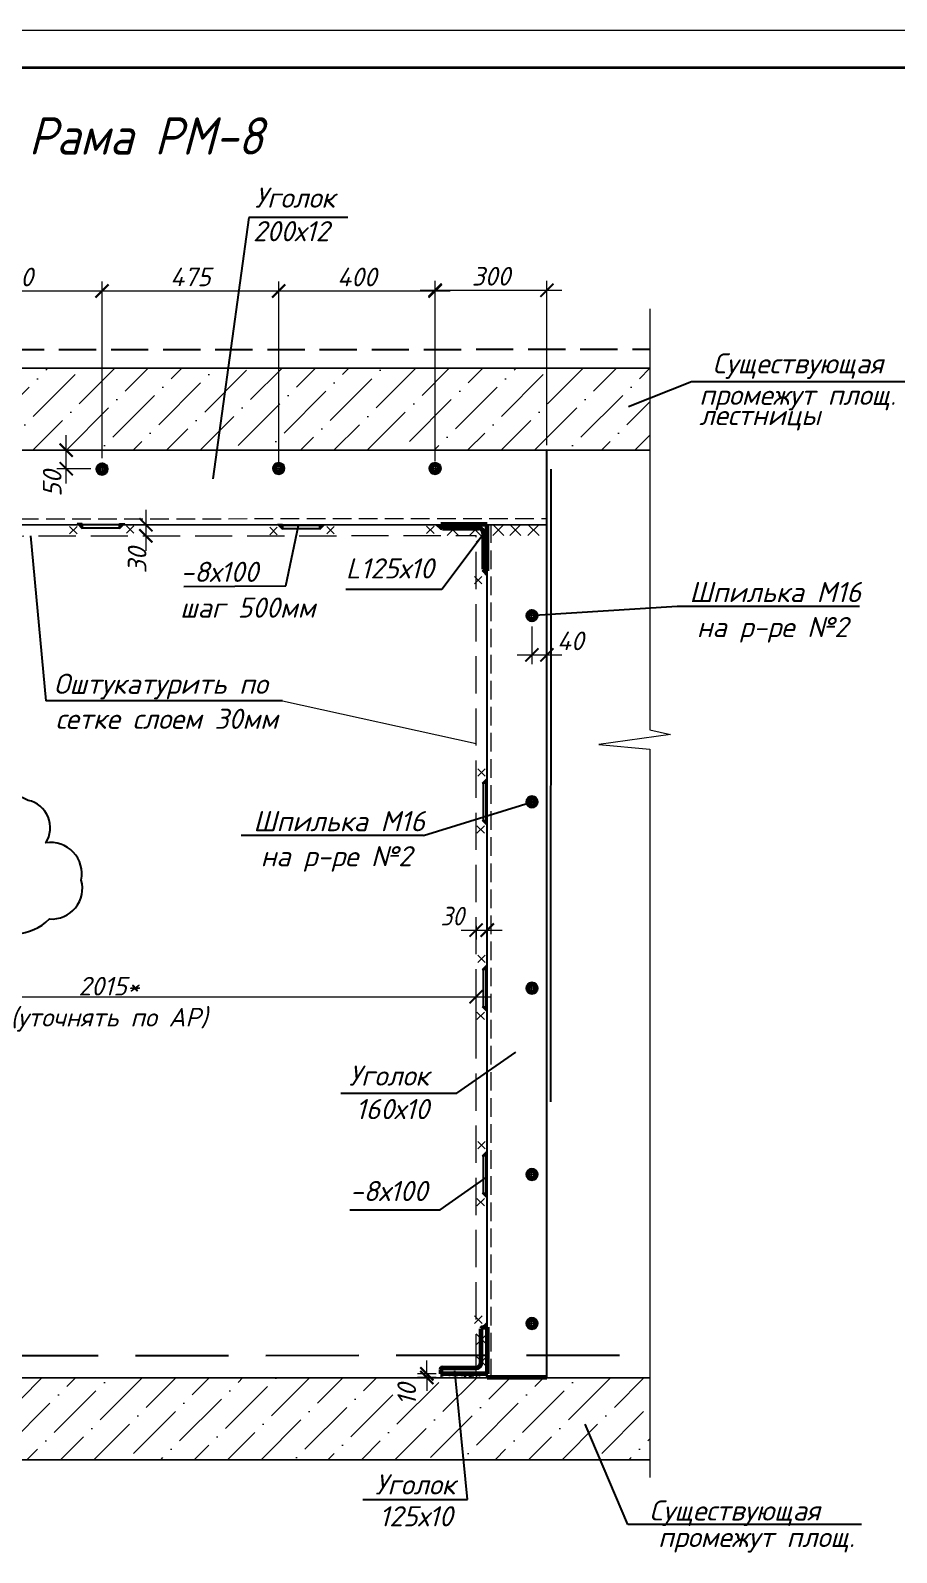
# Model space of a CAD drawing. Header units: millimetres. Extents: x 749182 to 2267578, y 70462 to 311449.
# Drawn here: x 2179025 to 2181351, y 181118 to 185204 of the extents above; entities that cross this region are included whole.
import ezdxf

# ---------------------------------------------------------------- set-up
doc = ezdxf.new("R2010")
doc.units = ezdxf.units.MM
for name, pattern in [('GOST2.303 4', [7, 5, -2, 0]), ('ГОСТ 2.303 4', [7, 5, -2, 0]), ('осеваяX2', [4, 2.5, -0.5, 0.5, -0.5])]:
    doc.linetypes.add(name, pattern=pattern)
doc.layers.get('Defpoints').update_dxf_attribs({"color": 255})
for name, color, linetype, lineweight in [('1Стены', 252, 'Continuous', 25), ('монолит', 176, 'Continuous', 50), ('Оси', 165, 'осеваяX2', 13), ('Размер', 7, 'Continuous', 13), ('сварка', 156, 'Continuous', 9), ('штрих', 8, 'Continuous', 5), ('штриховка кирпич', 42, 'Continuous', 5)]:
    doc.layers.add(name, color=color, linetype=linetype, lineweight=lineweight)
doc.layers.add('CS_UNPLOTTED', color=254, linetype='Continuous', plot=False)
doc.layers.add('металл', color=124, linetype='Continuous')
doc.layers.add('Текст', color=7, linetype='Continuous')
doc.styles.add('GOST', font='', dxfattribs={"width": 0.8, "oblique": 10})
doc.styles.add('GOST 2.304_new', font='isocpeur.ttf', dxfattribs={"width": 0.9, "oblique": 15})
doc.styles.add('М2', font='isocpeui.ttf')
doc.styles.get('GOST').set_extended_font_data('GOST type A')
doc.dimstyles.new('SPDS', dxfattribs={"dimscale": 25, "dimtxt": 2.5, "dimasz": 1.77, "dimexe": 1.25, "dimexo": 0.625, "dimtad": 1, "dimdec": 0, "dimrnd": 0.001, "dimtxsty": 'GOST 2.304_new', "dimblk": 'ARCHTICK', "dimcen": 2.5, "dimdle": 2, "dimclrt": 256, "dimazin": 2, "dimtfac": 0.75, "dimtdec": 0, "dimtmove": 1, "dimatfit": 3, "dimfxl": 0, "dimtolj": 1, "dimlwd": 9, "dimlwe": 9, "dimarcsym": 0})
doc.dimstyles.new('SPDS 1_20', dxfattribs={"dimscale": 20, "dimtxt": 2.5, "dimasz": 1.77, "dimexe": 1.25, "dimexo": 0.625, "dimtad": 1, "dimdec": 0, "dimrnd": 0.001, "dimtxsty": 'М2', "dimblk": 'ARCHTICK', "dimcen": 2.5, "dimdle": 2, "dimclrt": 256, "dimadec": 0, "dimazin": 2, "dimtfac": 0.75, "dimtdec": 0, "dimtmove": 1, "dimatfit": 3, "dimfxl": 0, "dimtolj": 1, "dimlwd": 9, "dimlwe": 9, "dimarcsym": 0})
pattern_1 = [(45, (-39664661.56, -1362333.524), (33.67596045, 123.47852166), [158.75, -31.75, 0, -31.75])]

# ---------------------------------------------------------------- blocks, each defined once
blk = doc.blocks.new('_ArchTick')
at = {"color": 0, "linetype": 'ByBlock', "const_width": 0.15}
blk.add_lwpolyline([(-0.5, -0.5), (0.5, 0.5)], dxfattribs=at)
blk = doc.blocks.new('*D1313')
at = {"color": 0, "lineweight": 9, "ltscale": 20, "transparency": 16777216}
for p, q in [((2180221.9, 182799.7), (2180221.9, 182763.6)), ((2180251.9, 182799.7), (2180251.9, 182763.6)), ((2180181.9, 182788.6), (2180291.9, 182788.6))]:
    blk.add_line(p, q, dxfattribs=at)
at = {"layer": 'Defpoints', "color": 0, "lineweight": 20, "ltscale": 20, "transparency": 16777216}
for p in [(2180221.9, 182812.2), (2180251.9, 182812.2), (2180251.9, 182788.6)]:
    blk.add_point(p, dxfattribs=at)
at = {"color": 0, "lineweight": 9, "ltscale": 20, "transparency": 16777216, "xscale": 35.4, "yscale": 35.4, "zscale": 35.4, "rotation": 180}
blk.add_blockref('_ArchTick', (2180221.9, 182788.6), dxfattribs=at)
at = {"color": 0, "lineweight": 9, "ltscale": 20, "transparency": 16777216, "xscale": 35.4, "yscale": 35.4, "zscale": 35.4}
blk.add_blockref('_ArchTick', (2180251.9, 182788.6), dxfattribs=at)
at = {"ltscale": 20, "transparency": 16777216, "insert": (2180157.6, 182826.1), "char_height": 50, "attachment_point": 5, "style": 'GOST 2.304_new'}
blk.add_mtext('\\A1;30', dxfattribs=at)
blk = doc.blocks.new('свар')
at = {"layer": 'сварка', "color": 0, "linetype": 'Continuous', "ltscale": 10}
for p, q in [((10, 10), (-10, -10)), ((-10, 10), (10, -10))]:
    blk.add_line(p, q, dxfattribs=at)
blk = doc.blocks.new('*D1321')
at = {"color": 0, "lineweight": 9, "ltscale": 20, "transparency": 16777216}
for p, q in [((2180089.5, 181597.7), (2180089.5, 181633.1)), ((2180114.4, 181597.7), (2180064.5, 181597.7)), ((2180114.4, 181587.7), (2180064.5, 181587.7)), ((2180089.5, 181597.7), (2180089.5, 181587.7)), ((2180089.5, 181587.7), (2180089.5, 181552.3))]:
    blk.add_line(p, q, dxfattribs=at)
at = {"layer": 'Defpoints', "color": 0, "lineweight": 20, "ltscale": 20, "transparency": 16777216}
for p in [(2180089.5, 181587.7), (2180126.9, 181597.7), (2180126.9, 181587.7)]:
    blk.add_point(p, dxfattribs=at)
at = {"color": 0, "lineweight": 9, "ltscale": 20, "transparency": 16777216, "xscale": 35.4, "yscale": 35.4, "zscale": 35.4}
for p, rotation in [((2180089.5, 181597.7), 270), ((2180089.5, 181587.7), 90)]:
    blk.add_blockref('_ArchTick', p, dxfattribs=dict(at, rotation=rotation))
at = {"ltscale": 20, "transparency": 16777216, "insert": (2180035.6, 181542), "char_height": 50, "attachment_point": 5, "rotation": 90, "style": 'М2'}
blk.add_mtext('\\A1;10', dxfattribs=at)
blk = doc.blocks.new('м16')
at = {"layer": 'металл', "lineweight": 30, "ltscale": 20}
for p, q in [((-11, 6.4), (0, 12.7)), ((-11, -6.4), (-11, 6.4)), ((0, 12.7), (11, 6.4)), ((11, 6.4), (11, -6.4)), ((0, -12.7), (-11, -6.4)), ((11, -6.4), (0, -12.7))]:
    blk.add_line(p, q, dxfattribs=at)
blk.add_circle((0, 0), 15, dxfattribs=at)
for radius, start, end in [(10.4, 0, 180), (10.4, 180, 0), (6.92, 0, 180), (6.92, 180, 0)]:
    blk.add_arc((0, 0), radius, start, end, dxfattribs=at)
at = {"layer": 'металл', "linetype": 'Continuous', "lineweight": 25, "ltscale": 20}
blk.add_arc((0, 0), 8, 255, 165, dxfattribs=at)
at = {"layer": 'Оси', "ltscale": 20}
for p, q in [((17, 0), (-17.3, 0)), ((0, 17.3), (0, -17.3))]:
    blk.add_line(p, q, dxfattribs=at)
blk = doc.blocks.new('*D1325')
at = {"color": 0, "lineweight": 9, "ltscale": 20, "transparency": 16777216}
for p, q in [((2179691.9, 184040.2), (2179691.9, 184529.2)), ((2180111.8, 184047.1), (2180111.8, 184529.2)), ((2179651.9, 184504.2), (2180151.8, 184504.2))]:
    blk.add_line(p, q, dxfattribs=at)
at = {"layer": 'Defpoints', "color": 0, "lineweight": 20, "ltscale": 20, "transparency": 16777216}
for p in [(2180111.8, 184504.2), (2179691.9, 184027.7), (2180111.8, 184034.6)]:
    blk.add_point(p, dxfattribs=at)
at = {"color": 0, "lineweight": 9, "ltscale": 20, "transparency": 16777216, "xscale": 35.4, "yscale": 35.4, "zscale": 35.4, "rotation": 180}
blk.add_blockref('_ArchTick', (2179691.9, 184504.2), dxfattribs=at)
at = {"color": 0, "lineweight": 9, "ltscale": 20, "transparency": 16777216, "xscale": 35.4, "yscale": 35.4, "zscale": 35.4}
blk.add_blockref('_ArchTick', (2180111.8, 184504.2), dxfattribs=at)
at = {"ltscale": 20, "transparency": 16777216, "insert": (2179901.8, 184541.7), "char_height": 50, "attachment_point": 5, "style": 'М2'}
blk.add_mtext('\\A1;400', dxfattribs=at)
blk = doc.blocks.new('*D1326')
at = {"color": 0, "lineweight": 9, "ltscale": 20, "transparency": 16777216}
for p, q in [((2180111.8, 184047.1), (2180111.8, 184531.2)), ((2180411.9, 184090.2), (2180411.9, 184531.2)), ((2180071.8, 184506.2), (2180451.9, 184506.2))]:
    blk.add_line(p, q, dxfattribs=at)
at = {"layer": 'Defpoints', "color": 0, "lineweight": 20, "ltscale": 20, "transparency": 16777216}
for p in [(2180411.9, 184506.2), (2180411.9, 184077.7), (2180111.8, 184034.6)]:
    blk.add_point(p, dxfattribs=at)
at = {"color": 0, "lineweight": 9, "ltscale": 20, "transparency": 16777216, "xscale": 35.4, "yscale": 35.4, "zscale": 35.4, "rotation": 180}
blk.add_blockref('_ArchTick', (2180111.8, 184506.2), dxfattribs=at)
at = {"color": 0, "lineweight": 9, "ltscale": 20, "transparency": 16777216, "xscale": 35.4, "yscale": 35.4, "zscale": 35.4}
blk.add_blockref('_ArchTick', (2180411.9, 184506.2), dxfattribs=at)
at = {"ltscale": 20, "transparency": 16777216, "insert": (2180261.8, 184543.7), "char_height": 50, "attachment_point": 5, "style": 'М2'}
blk.add_mtext('\\A1;300', dxfattribs=at)
blk = doc.blocks.new('*D1337')
at = {"color": 0, "lineweight": 9, "ltscale": 20, "transparency": 16777216}
for p, q in [((2178207, 182574.4), (2178207, 182634.7)), ((2180221.9, 182458.6), (2180221.9, 182634.7)), ((2178167, 182609.7), (2180261.9, 182609.7))]:
    blk.add_line(p, q, dxfattribs=at)
at = {"layer": 'Defpoints', "color": 0, "lineweight": 20, "ltscale": 20, "transparency": 16777216}
for p in [(2180221.9, 182609.7), (2178207, 182561.9), (2180221.9, 182446.1)]:
    blk.add_point(p, dxfattribs=at)
at = {"color": 0, "lineweight": 9, "ltscale": 20, "transparency": 16777216, "xscale": 35.4, "yscale": 35.4, "zscale": 35.4, "rotation": 180}
blk.add_blockref('_ArchTick', (2178207, 182609.7), dxfattribs=at)
at = {"color": 0, "lineweight": 9, "ltscale": 20, "transparency": 16777216, "xscale": 35.4, "yscale": 35.4, "zscale": 35.4}
blk.add_blockref('_ArchTick', (2180221.9, 182609.7), dxfattribs=at)
at = {"ltscale": 20, "transparency": 16777216, "insert": (2179236, 182589.6), "char_height": 50, "width": 743.323, "attachment_point": 5, "style": 'М2'}
blk.add_mtext('\\A1;2015*\\P(уточнять по АР)', dxfattribs=at)
blk = doc.blocks.new('*D1339')
at = {"layer": 'Defpoints', "color": 0, "lineweight": 20, "ltscale": 20, "transparency": 16777216}
for p in [(2180371.9, 183615.7), (2180411.9, 183617.9), (2180411.9, 183527.4)]:
    blk.add_point(p, dxfattribs=at)
at = {"layer": 'Размер', "color": 0, "lineweight": 9, "ltscale": 20, "transparency": 16777216}
for p, q in [((2180371.9, 183603.2), (2180371.9, 183502.4)), ((2180411.9, 183605.4), (2180411.9, 183502.4)), ((2180331.9, 183527.4), (2180451.9, 183527.4))]:
    blk.add_line(p, q, dxfattribs=at)
at = {"layer": 'Размер', "color": 0, "lineweight": 9, "ltscale": 20, "transparency": 16777216, "xscale": 35.4, "yscale": 35.4, "zscale": 35.4, "rotation": 180}
blk.add_blockref('_ArchTick', (2180371.9, 183527.4), dxfattribs=at)
at = {"layer": 'Размер', "color": 0, "lineweight": 9, "ltscale": 20, "transparency": 16777216, "xscale": 35.4, "yscale": 35.4, "zscale": 35.4}
blk.add_blockref('_ArchTick', (2180411.9, 183527.4), dxfattribs=at)
at = {"layer": 'Размер', "ltscale": 20, "transparency": 16777216, "insert": (2180474.8, 183564.9), "char_height": 50, "attachment_point": 5, "style": 'М2'}
blk.add_mtext('\\A1;40', dxfattribs=at)
blk = doc.blocks.new('*D1340')
at = {"layer": 'Defpoints', "color": 0, "lineweight": 20, "ltscale": 100, "transparency": 16777216}
for p in [(2179217.5, 184504.2), (2178737, 184126.2), (2179217.5, 184043.3)]:
    blk.add_point(p, dxfattribs=at)
at = {"layer": 'Размер', "color": 0, "lineweight": 9, "ltscale": 100, "transparency": 16777216}
for p, q in [((2178737, 184138.7), (2178737, 184529.2)), ((2179217.5, 184055.8), (2179217.5, 184529.2)), ((2178697, 184504.2), (2179257.5, 184504.2))]:
    blk.add_line(p, q, dxfattribs=at)
at = {"layer": 'Размер', "color": 0, "lineweight": 9, "ltscale": 100, "transparency": 16777216, "xscale": 35.4, "yscale": 35.4, "zscale": 35.4, "rotation": 180}
blk.add_blockref('_ArchTick', (2178737, 184504.2), dxfattribs=at)
at = {"layer": 'Размер', "color": 0, "lineweight": 9, "ltscale": 100, "transparency": 16777216, "xscale": 35.4, "yscale": 35.4, "zscale": 35.4}
blk.add_blockref('_ArchTick', (2179217.5, 184504.2), dxfattribs=at)
at = {"layer": 'Размер', "ltscale": 100, "transparency": 16777216, "insert": (2178977.3, 184541.7), "char_height": 50, "attachment_point": 5, "style": 'М2'}
blk.add_mtext('\\A1;480', dxfattribs=at)
blk = doc.blocks.new('*D1341')
at = {"layer": 'Defpoints', "color": 0, "lineweight": 20, "ltscale": 100, "transparency": 16777216}
for p in [(2179691.9, 184504.2), (2179217.5, 184126.3), (2179691.9, 184118.5)]:
    blk.add_point(p, dxfattribs=at)
at = {"layer": 'Размер', "color": 0, "lineweight": 9, "ltscale": 100, "transparency": 16777216}
for p, q in [((2179217.5, 184138.8), (2179217.5, 184529.2)), ((2179691.9, 184131), (2179691.9, 184529.2)), ((2179177.5, 184504.2), (2179731.9, 184504.2))]:
    blk.add_line(p, q, dxfattribs=at)
at = {"layer": 'Размер', "color": 0, "lineweight": 9, "ltscale": 100, "transparency": 16777216, "xscale": 35.4, "yscale": 35.4, "zscale": 35.4, "rotation": 180}
blk.add_blockref('_ArchTick', (2179217.5, 184504.2), dxfattribs=at)
at = {"layer": 'Размер', "color": 0, "lineweight": 9, "ltscale": 100, "transparency": 16777216, "xscale": 35.4, "yscale": 35.4, "zscale": 35.4}
blk.add_blockref('_ArchTick', (2179691.9, 184504.2), dxfattribs=at)
at = {"layer": 'Размер', "ltscale": 100, "transparency": 16777216, "insert": (2179454.7, 184542), "char_height": 50, "attachment_point": 5, "style": 'М2'}
blk.add_mtext('\\A1;475', dxfattribs=at)
blk = doc.blocks.new('*D1342')
at = {"layer": 'Defpoints', "color": 0, "lineweight": 20, "ltscale": 100, "transparency": 16777216}
for p in [(2179335.2, 183876.8), (2179335.2, 183846.8), (2179335.2, 183846.8)]:
    blk.add_point(p, dxfattribs=at)
at = {"layer": 'Размер', "color": 0, "lineweight": 9, "ltscale": 100, "transparency": 16777216}
for p, q in [((2179335.2, 183916.8), (2179335.2, 183806.8)), ((2179347.7, 183876.8), (2179360.2, 183876.8)), ((2179347.7, 183846.8), (2179360.2, 183846.8))]:
    blk.add_line(p, q, dxfattribs=at)
at = {"layer": 'Размер', "color": 0, "lineweight": 9, "ltscale": 100, "transparency": 16777216, "xscale": 35.4, "yscale": 35.4, "zscale": 35.4}
for p, rotation in [((2179335.2, 183876.8), 90), ((2179335.2, 183846.8), 270)]:
    blk.add_blockref('_ArchTick', p, dxfattribs=dict(at, rotation=rotation))
at = {"layer": 'Размер', "ltscale": 100, "transparency": 16777216, "insert": (2179311.6, 183781), "char_height": 50, "attachment_point": 5, "rotation": 90, "style": 'М2'}
blk.add_mtext('\\A1;30', dxfattribs=at)
blk = doc.blocks.new('*U713')
at = {"color": 44, "lineweight": 20, "ltscale": 10}
blk.add_line((594, 420), (0, 420), dxfattribs=at)
at = {"color": 137, "lineweight": 35, "ltscale": 10}
blk.add_line((589, 415), (20, 415), dxfattribs=at)
at = {"color": 44, "lineweight": 13, "style": 'GOST', "oblique": 10, "width": 0.8}
for tag in ['ФОРМАТВЕРТ', 'ФОРМАТГОРИЗ']:
    blk.add_attdef(tag, (542.98, 1.6), '', height=2, dxfattribs=at)
blk = doc.blocks.new('*D1148')
at = {"layer": 'Defpoints', "color": 0, "lineweight": 20, "ltscale": 100, "transparency": 16777216}
for p in [(2179121.1, 184076.7), (2179200.1, 184076.7), (2179200.1, 184027)]:
    blk.add_point(p, dxfattribs=at)
at = {"layer": 'Размер', "color": 0, "lineweight": 9, "ltscale": 100, "transparency": 16777216}
for p, q in [((2179121.1, 183987), (2179121.1, 184116.7)), ((2179187.6, 184076.7), (2179096.1, 184076.7)), ((2179187.6, 184027), (2179096.1, 184027))]:
    blk.add_line(p, q, dxfattribs=at)
at = {"layer": 'Размер', "color": 0, "lineweight": 9, "ltscale": 100, "transparency": 16777216, "xscale": 35.4, "yscale": 35.4, "zscale": 35.4}
for p, rotation in [((2179121.1, 184076.7), 90), ((2179121.1, 184027), 270)]:
    blk.add_blockref('_ArchTick', p, dxfattribs=dict(at, rotation=rotation))
at = {"layer": 'Размер', "ltscale": 100, "transparency": 16777216, "insert": (2179083.6, 183987), "char_height": 50, "attachment_point": 5, "rotation": 90, "style": 'М2'}
blk.add_mtext('\\A1;50', dxfattribs=at)

msp = doc.modelspace()

# ---------------------------------------------------------------- hatches: boundary and pattern name
at = {"layer": 'Размер', "ltscale": 20}
h = msp.add_hatch(dxfattribs=at)
h.set_pattern_fill('AR-SAND', color=256, scale=0.3)
h.set_pattern_definition([(37.5, (1403773.859, 534349.963), (-0.48000939, 14.68239712), [0, -11.5824, 0, -12.954, 0, -12.3825]), (7.5, (1403773.86, 534349.963), (13.4856985, 21.504753), [0, -6.2484, 0, -10.4394, 0, -4.0005]), (327.5, (1403764.487, 534349.963), (23.7297711, 0.04311554), [0, -3.81, 0, -13.716, 0, -17.907]), (317.5, (1403764.487, 534349.963), (22.90669357, 6.6878797), [0, -1.905, 0, -8.9916, 0, -10.287])])
h.paths.add_polyline_path([(2180126.8898, 181597.7097), (2180221.8898, 181597.7097), (2180221.8898, 181587.7097), (2180126.8898, 181587.7097)])
h.paths.add_polyline_path([(2180221.8898, 181597.7097), (2180251.8898, 181597.7097), (2180251.8898, 181587.7097), (2180221.8898, 181587.7097)])
at = {"layer": 'сварка', "linetype": 'Continuous', "ltscale": 5}
for points in [[(2179164.3638, 183879.7163), (2179150.7204, 183879.7163), (2179164.3638, 183866.0728)], [(2179264.5594, 183879.7163), (2179278.2029, 183879.7163), (2179264.5594, 183866.0728)], [(2179701.7821, 183877.7097), (2179688.1387, 183877.7097), (2179701.7821, 183864.0663)], [(2179801.9777, 183877.7097), (2179815.6212, 183877.7097), (2179801.9777, 183864.0663)], [(2180126.8799, 183877.7097), (2180126.8799, 183864.0663), (2180113.2365, 183877.7097)], [(2180251.8799, 183752.7097), (2180238.2365, 183752.7097), (2180251.8799, 183739.0663)], [(2180251.8799, 183182.8075), (2180251.8799, 183196.451), (2180238.2365, 183182.8075)], [(2180251.8799, 183082.6119), (2180251.8799, 183068.9685), (2180238.2365, 183082.6119)], [(2180251.8799, 182682.8075), (2180251.8799, 182696.451), (2180238.2365, 182682.8075)], [(2180251.8799, 182682.8075), (2180251.8799, 182696.451), (2180238.2365, 182682.8075)], [(2180251.8799, 182582.6119), (2180251.8799, 182568.9685), (2180238.2365, 182582.6119)], [(2180251.8799, 182182.8075), (2180251.8799, 182196.451), (2180238.2365, 182182.8075)], [(2180251.8799, 182082.6119), (2180251.8799, 182068.9685), (2180238.2365, 182082.6119)], [(2180251.8799, 181722.7097), (2180251.8799, 181736.3532), (2180238.2365, 181722.7097)]]:
    msp.add_hatch(color=0, dxfattribs=at).paths.add_polyline_path(points, flags=0)
at = {"layer": 'штрих', "ltscale": 15}
h = msp.add_hatch(dxfattribs=at)
h.set_pattern_fill('ANSI36', color=256, scale=20)
h.set_pattern_definition(pattern_1)
h.paths.add_polyline_path([(2177557.2995, 184296.8524), (2177557.513, 184076.8526), (2180688.5796, 184076.8526), (2180688.3662, 184296.8524)])
h = msp.add_hatch(dxfattribs=at)
h.set_pattern_fill('ANSI36', color=256, scale=20)
h.set_pattern_definition(pattern_1)
h.paths.add_polyline_path([(2177556.9899, 181587.7097), (2177556.9899, 181367.7097), (2180688.0565, 181367.7097), (2180688.0565, 181587.7097)])

# ---------------------------------------------------------------- linework, layer by layer
at = {"ltscale": 100}
for p, q in [((2179611.1484, 184701.5138), (2179515.2551, 183999.8753)), ((2180631.1685, 184194.0575), (2180800.2688, 184261.2855)), ((2180800.2688, 184261.2855), (2181387.1679, 184261.2855)), ((2179710.92, 183712.8583), (2179745.0923, 183874.7007)), ((2180129.9671, 183703.7826), (2180251.8799, 183865.818)), ((2179025.539, 183846.5192), (2179066.5466, 183404.0803)), ((2179436.9551, 183710.8532), (2179710.92, 183712.8583)), ((2179871.8367, 183703.7826), (2180129.9671, 183703.7826)), ((2180761.7054, 183657.6798), (2180378.2861, 183633.3161)), ((2181251.3676, 183657.6798), (2180761.7054, 183657.6798)), ((2179701.8885, 183404.0803), (2179066.5466, 183404.0803)), ((2180080.3034, 183042.6678), (2180378.2861, 183134.688)), ((2180080.3034, 183042.6678), (2179590.6411, 183042.6678)), ((2180125.2385, 182037.7513), (2180248.8709, 182124.3076)), ((2179882.6349, 182037.7513), (2180125.2385, 182037.7513)), ((2180198.3356, 181260.0482), (2180165.1745, 181605.1704)), ((2180629.4858, 181192.753), (2180514.4333, 181462.1658)), ((2179917.4549, 181260.0482), (2180198.3356, 181260.0482)), ((2181256.9899, 181192.753), (2180629.4858, 181192.753))]:
    msp.add_line(p, q, dxfattribs=at)
at = {"ltscale": 20}
msp.add_line((2180169.9142, 182351.1526), (2180328.2535, 182461.1227), dxfattribs=at)
at = {"color": 0, "ltscale": 20}
for points in [[(2179877.3668, 184701.5138), (2179611.1484, 184701.5138)], [(2179858.6307, 182351.1526), (2180169.9142, 182351.1526)]]:
    msp.add_lwpolyline(points, dxfattribs=at)
at = {"layer": '1Стены', "color": 0, "linetype": 'GOST2.303 4', "ltscale": 20}
msp.add_line((2177561.5976, 184345.8499), (2180688.3662, 184347.855), dxfattribs=at)
at = {"layer": '1Стены', "color": 0, "linetype": 'ГОСТ 2.303 4', "lineweight": 13, "ltscale": 10}
for p, q in [((2178017.0433, 183891.7046), (2180411.8799, 183893.7097)), ((2180261.8799, 181587.7097), (2180261.8799, 183877.7097))]:
    msp.add_line(p, q, dxfattribs=at)
at = {"layer": '1Стены', "color": 0, "linetype": 'ГОСТ 2.303 4', "lineweight": 13, "ltscale": 20}
for p in [(2178207.0433, 183845.7046), (2180221.8799, 181603.7097)]:
    msp.add_line(p, (2180221.8799, 183847.7097), dxfattribs=at)
at = {"layer": '1Стены', "color": 0, "linetype": 'GOST2.303 4', "ltscale": 50}
msp.add_line((2177556.9899, 181645.7046), (2180688.0565, 181647.7097), dxfattribs=at)
at = {"layer": '1Стены', "color": 0, "linetype": 'ГОСТ 2.303 4', "lineweight": 13, "ltscale": 50}
msp.add_line((2178177.0433, 181585.7046), (2180251.8701, 181587.7097), dxfattribs=at)
at = {"layer": 'CS_UNPLOTTED', "ltscale": 20}
msp.add_line((2180422.1896, 184025.994), (2180421.8799, 182327.7097), dxfattribs=at)
at = {"layer": 'CS_UNPLOTTED', "color": 5, "ltscale": 100}
msp.add_lwpolyline([(2178802.1541, 183075.1238, 0.52056705), (2178892.514, 182804.2044, 0.365414593), (2179076.0048, 182818.4591, 0.52056705), (2179161.6016, 182923.0244, 0.52056705), (2179066.4912, 183022.8381, 0.52056705), (2179018.936, 183136.9126, 0.399742671), (2178802.1541, 183075.1238)], format="xyb", dxfattribs=at)
at = {"layer": 'металл', "color": 0, "ltscale": 20}
for p, q in [((2178017.0433, 184075.7046), (2180411.8799, 184077.7097)), ((2180411.8799, 181587.7097), (2180411.8799, 184077.7097)), ((2178017.0433, 183875.7046), (2180411.8799, 183877.7097)), ((2180251.8799, 181587.7097), (2180251.8799, 183877.7097))]:
    msp.add_line(p, q, dxfattribs=at)
at = {"layer": 'металл', "color": 0, "linetype": 'Continuous', "lineweight": 60, "ltscale": 20}
for p, q in [((2180126.8799, 183877.7097), (2180126.8799, 183872.3097)), ((2180251.8799, 183877.7097), (2180126.8799, 183877.7097)), ((2180131.4799, 183867.7097), (2180227.8799, 183867.7097)), ((2180251.8799, 183752.7097), (2180251.8799, 183877.7097)), ((2180241.8799, 183853.7097), (2180241.8799, 183757.3097)), ((2180246.4799, 183752.7097), (2180251.8799, 183752.7097)), ((2180235.8799, 181627.7097), (2180235.8799, 181718.1097)), ((2180240.4799, 181722.7097), (2180251.8799, 181722.7097)), ((2180251.8799, 181722.7097), (2180251.8799, 181597.7097)), ((2180131.4799, 181613.7097), (2180221.8799, 181613.7097)), ((2180126.8799, 181609.1097), (2180126.8799, 181597.7097)), ((2180411.8799, 181587.7097), (2180251.8898, 181587.7097))]:
    msp.add_line(p, q, dxfattribs=at)
at = {"layer": 'металл', "color": 0, "linetype": 'Continuous', "lineweight": 60, "ltscale": 20, "extrusion": (0, 0, -1)}
msp.add_line((2180251.8799, 181597.7097), (2180126.8799, 181597.7097), dxfattribs=at)
at = {"layer": 'металл', "color": 0, "ltscale": 20}
for points in [[(2179164.4616, 183876.7072), (2179164.4616, 183868.7072), (2179264.4616, 183868.7072), (2179264.4616, 183876.7072)], [(2179701.8799, 183874.7007), (2179701.8799, 183866.7007), (2179801.8799, 183866.7007), (2179801.8799, 183874.7007)], [(2180248.8709, 183182.7097), (2180240.8709, 183182.7097), (2180240.8709, 183082.7097), (2180248.8709, 183082.7097)], [(2180248.8709, 182682.7097), (2180240.8709, 182682.7097), (2180240.8709, 182582.7097), (2180248.8709, 182582.7097)], [(2180248.8709, 182182.7097), (2180240.8709, 182182.7097), (2180240.8709, 182082.7097), (2180248.8709, 182082.7097)]]:
    msp.add_lwpolyline(points, close=True, dxfattribs=at)
at = {"layer": 'металл', "color": 0, "linetype": 'Continuous', "lineweight": 60, "ltscale": 20}
for centre, radius, start, end in [((2180131.4799, 183872.3097), 4.6, 180, 270), ((2180227.8799, 183853.7097), 14, 0, 90), ((2180246.4799, 183757.3097), 4.6, 180, 270), ((2180240.4799, 181718.1097), 4.6, 90, 180), ((2180131.4799, 181609.1097), 4.6, 90, 180), ((2180221.8799, 181627.7097), 14, 270, 0)]:
    msp.add_arc(centre, radius, start, end, dxfattribs=at)
at = {"layer": 'монолит', "color": 0, "lineweight": 25, "ltscale": 100}
for p, q in [((2177557.2995, 184295.8499), (2180688.3662, 184297.855)), ((2177557.2995, 184075.8499), (2180688.3662, 184077.855)), ((2177556.9899, 181585.7046), (2180688.0565, 181587.7097)), ((2177556.9899, 181365.7046), (2180688.0565, 181367.7097))]:
    msp.add_line(p, q, dxfattribs=at)
at = {"layer": 'Размер', "ltscale": 100}
msp.add_line((2179701.8885, 183404.0803), (2180221.8799, 183289.0692), dxfattribs=at)
at = {"layer": 'Размер', "color": 0, "ltscale": 20}
msp.add_lwpolyline([(2180251.8898, 181597.7097), (2180126.8898, 181597.7097), (2180126.8898, 181587.7097), (2180251.8898, 181587.7097)], close=True, dxfattribs=at)
at = {"layer": 'сварка', "color": 0, "linetype": 'Continuous', "ltscale": 5}
for p, q in [((2179164.3638, 183879.7163), (2179150.7204, 183879.7163)), ((2179150.7204, 183879.7163), (2179164.3638, 183866.0728)), ((2179164.3638, 183866.0728), (2179164.3638, 183879.7163)), ((2179264.5594, 183879.7163), (2179278.2029, 183879.7163)), ((2179278.2029, 183879.7163), (2179264.5594, 183866.0728)), ((2179264.5594, 183866.0728), (2179264.5594, 183879.7163)), ((2179701.7821, 183877.7097), (2179688.1387, 183877.7097)), ((2179688.1387, 183877.7097), (2179701.7821, 183864.0663)), ((2179701.7821, 183864.0663), (2179701.7821, 183877.7097)), ((2179801.9777, 183877.7097), (2179815.6212, 183877.7097)), ((2179815.6212, 183877.7097), (2179801.9777, 183864.0663)), ((2179801.9777, 183864.0663), (2179801.9777, 183877.7097)), ((2180126.8799, 183864.0663), (2180113.2365, 183877.7097)), ((2180113.2365, 183877.7097), (2180126.8799, 183877.7097)), ((2180126.8799, 183877.7097), (2180126.8799, 183864.0663)), ((2180251.8799, 183752.7097), (2180238.2365, 183752.7097)), ((2180238.2365, 183752.7097), (2180251.8799, 183739.0663)), ((2180251.8799, 183739.0663), (2180251.8799, 183752.7097)), ((2180251.8799, 183196.451), (2180238.2365, 183182.8075)), ((2180238.2365, 183182.8075), (2180251.8799, 183182.8075)), ((2180251.8799, 183182.8075), (2180251.8799, 183196.451)), ((2180251.8799, 183068.9685), (2180238.2365, 183082.6119)), ((2180238.2365, 183082.6119), (2180251.8799, 183082.6119)), ((2180251.8799, 183082.6119), (2180251.8799, 183068.9685)), ((2180251.8799, 182696.451), (2180238.2365, 182682.8075)), ((2180251.8799, 182696.451), (2180238.2365, 182682.8075)), ((2180238.2365, 182682.8075), (2180251.8799, 182682.8075)), ((2180238.2365, 182682.8075), (2180251.8799, 182682.8075)), ((2180251.8799, 182682.8075), (2180251.8799, 182696.451)), ((2180251.8799, 182682.8075), (2180251.8799, 182696.451)), ((2180251.8799, 182568.9685), (2180238.2365, 182582.6119)), ((2180238.2365, 182582.6119), (2180251.8799, 182582.6119)), ((2180251.8799, 182582.6119), (2180251.8799, 182568.9685)), ((2180251.8799, 182196.451), (2180238.2365, 182182.8075)), ((2180238.2365, 182182.8075), (2180251.8799, 182182.8075)), ((2180251.8799, 182182.8075), (2180251.8799, 182196.451)), ((2180251.8799, 182068.9685), (2180238.2365, 182082.6119)), ((2180238.2365, 182082.6119), (2180251.8799, 182082.6119)), ((2180251.8799, 182082.6119), (2180251.8799, 182068.9685)), ((2180251.8799, 181736.3532), (2180238.2365, 181722.7097)), ((2180251.8799, 181722.7097), (2180251.8799, 181736.3532)), ((2180238.2365, 181722.7097), (2180251.8799, 181722.7097))]:
    msp.add_line(p, q, dxfattribs=at)
at = {"layer": 'сварка', "color": 0, "linetype": 'Continuous', "ltscale": 15}
for p, q in [((2180126.8799, 183877.7097), (2180251.8799, 183877.7097)), ((2180144.3799, 183877.7097), (2180174.3799, 183847.7097)), ((2180174.3799, 183877.7097), (2180144.3799, 183847.7097)), ((2180204.3799, 183877.7097), (2180234.3799, 183847.7097)), ((2180234.3799, 183877.7097), (2180204.3799, 183847.7097)), ((2180251.8799, 183830.2097), (2180221.8799, 183860.2097)), ((2180251.8799, 183860.2097), (2180221.8799, 183830.2097)), ((2180251.8799, 183752.7097), (2180251.8799, 183877.7097)), ((2180296.6448, 183877.7097), (2180266.6448, 183847.7097)), ((2180266.6448, 183877.7097), (2180296.6448, 183847.7097)), ((2180342.1377, 183877.7097), (2180312.1377, 183847.7097)), ((2180312.1377, 183877.7097), (2180342.1377, 183847.7097)), ((2180390.9138, 183877.7097), (2180360.9138, 183847.7097)), ((2180360.9138, 183877.7097), (2180390.9138, 183847.7097)), ((2180251.8898, 181705.2097), (2180221.8898, 181675.2097)), ((2180251.8898, 181675.2097), (2180221.8898, 181705.2097)), ((2180251.8898, 181722.7097), (2180251.8898, 181597.7097)), ((2180251.8898, 181645.2097), (2180221.8898, 181615.2097)), ((2180251.8898, 181615.2097), (2180221.8898, 181645.2097))]:
    msp.add_line(p, q, dxfattribs=at)
at = {"layer": 'штриховка кирпич', "color": 0, "linetype": 'Continuous', "ltscale": 15}
msp.add_lwpolyline([(2180688.3662, 184456.3759), (2180688.0565, 183326.4848), (2180744.3065, 183313.3598), (2180551.8065, 183287.1098), (2180688.0565, 183273.9848), (2180688.0565, 181319.6457)], dxfattribs=at)

# ---------------------------------------------------------------- block references
at = {"xscale": 20, "yscale": 20, "zscale": 20}
msp.add_blockref('*U713', (2176351.8026, 176803.52), dxfattribs=at)
at = {"layer": 'Размер'}
msp.add_blockref('м16', (2179217.4616, 184026.0494), dxfattribs=at)
at = {"layer": 'Размер', "xscale": -1}
for p in [(2179691.8799, 184027.7097), (2180111.8799, 184027.7097)]:
    msp.add_blockref('м16', p, dxfattribs=at)
at = {"layer": 'Размер', "color": 0, "xscale": -1}
for p in [(2179140.3179, 183861.9573), (2179293.192, 183863.9609), (2179677.7363, 183859.9507), (2179830.6103, 183861.9544), (2180098.8336, 183862.9806), (2180227.5802, 183727.76)]:
    msp.add_blockref('свар', p, dxfattribs=at)
at = {"layer": 'Размер', "rotation": 270.0000000001111}
for p in [(2180371.8799, 183632.7097), (2180371.8799, 183632.7097), (2180371.8799, 183132.7097), (2180371.8799, 182632.7097), (2180371.8799, 182132.7097), (2180371.8799, 181732.7097)]:
    msp.add_blockref('м16', p, dxfattribs=at)
at = {"layer": 'Размер', "color": 0, "rotation": 270.0000000023722}
for p in [(2180236.1246, 183211.4401), (2180234.1209, 183058.5661), (2180236.1246, 182711.4401), (2180236.1246, 182711.4401), (2180234.1209, 182558.5661), (2180236.1246, 182211.4401), (2180234.1209, 182058.5661), (2180227.7056, 181742.9234)]:
    msp.add_blockref('свар', p, dxfattribs=at)

# ---------------------------------------------------------------- texts
at = {"color": 0, "ltscale": 20, "char_height": 54, "width": 274.710988, "style": 'М2'}
for s, insert, attachment_point in [('\\pi30.49087;Уголок \\P\\pi25.482;{\\C1;200х12}', (2179597.302, 184781.7047), 1), ('Уголок 160х10', (2180095.5378, 182425.1526), 3)]:
    msp.add_mtext(s, dxfattribs=dict(at, insert=insert, attachment_point=attachment_point))
at = {"layer": 'Текст', "ltscale": 20, "style": 'М2'}
for s, p in [('Существующая', (2180856.7663, 184282.8864)), ('промежут площ.', (2180820.9901, 184198.3635)), ('лестницы', (2180820.9901, 184144.1082)), ('-8х100', (2179427.9724, 183723.2969)), ('L125х10', (2179872.1042, 183732.5196)), ('Шпилька М16', (2180794.6802, 183669.0208)), ('шаг 500мм', (2179426.9584, 183627.2918)), ('на р-ре №2', (2180814.5141, 183575.0208)), ('Оштукатурить по', (2179087.7998, 183422.7615)), ('сетке слоем 30мм', (2179092.6598, 183328.7615)), ('Шпилька М16', (2179623.6159, 183054.0087)), ('на р-ре №2', (2179643.4498, 182960.0087)), ('-8х100', (2179882.6349, 182061.2801)), ('Уголок', (2179950.9303, 181273.6569)), ('Существующая', (2180686.9575, 181203.7762)), ('125х10', (2179961.6394, 181188.1645)), ('промежут площ.', (2180710.5012, 181132.4899))]:
    msp.add_text(s, height=54, dxfattribs=at).set_placement(p)
at = {"layer": 'Текст', "lineweight": 30, "ltscale": 20, "insert": (2178205.2388, 184970.2643), "char_height": 100, "attachment_point": 1, "style": 'GOST 2.304_new'}
msp.add_mtext_dynamic_manual_height_columns('\\pi815.04473;Рама РМ-8', width=2286.67929, gutter_width=125, heights=[0], dxfattribs=at)

# ---------------------------------------------------------------- dimensions: what is measured, and where the dimension line sits
at = {"ltscale": 20}
dim = msp.add_linear_dim(base=(2180111.766, 184504.1918), p1=(2179691.8799, 184027.7097), p2=(2180111.766, 184034.6268), text='400', dimstyle='SPDS', override={"dimscale": 20, "dimtxsty": 'М2', "dimfxl": 1.25, "dimtfill": 0, "dimarcsym": 1}, dxfattribs=at)
dim.commit()
dim.dimension.update_dxf_attribs({"geometry": '*D1325', "text_midpoint": (2179901.823, 184541.6918)})
dim = msp.add_linear_dim(base=(2180411.8799, 184506.1969), p1=(2180111.766, 184034.6268), p2=(2180411.8799, 184077.7097), dimstyle='SPDS', override={"dimscale": 20, "dimtxsty": 'М2', "dimfxl": 1.25, "dimtfill": 0, "dimarcsym": 1}, dxfattribs=at)
dim.commit()
dim.dimension.update_dxf_attribs({"geometry": '*D1326', "text_midpoint": (2180261.823, 184543.6969)})
for base, p1, p2, angle, override, picture, middle, dimtype in [((2180251.8799, 182788.6222), (2180221.8799, 182812.205), (2180251.8799, 182812.205), 0, {"dimscale": 20, "dimfxl": 1.25, "dimtfill": 0, "dimarcsym": 1}, '*D1313', (2180157.586, 182788.6222), 161), ((2180089.4751, 181587.7097), (2180126.8799, 181597.7097), (2180126.8799, 181587.7097), 90, {"dimscale": 20, "dimtxsty": 'М2', "dimfxl": 1.25, "dimtfill": 0, "dimarcsym": 1}, '*D1321', (2180073.076, 181542.0473), 160)]:
    dim = msp.add_linear_dim(base=base, p1=p1, p2=p2, angle=angle, dimstyle='SPDS', override=override, dxfattribs=at)
    dim.commit()
    dim.dimension.update_dxf_attribs({"geometry": picture, "text_midpoint": middle, "dimtype": dimtype})
dim = msp.add_linear_dim(base=(2180221.8799, 182609.6859), p1=(2178207.0433, 182561.901), p2=(2180221.8799, 182446.0808), text='2015*\\P(уточнять по АР)', dimstyle='SPDS', override={"dimscale": 20, "dimtxsty": 'М2', "dimfxl": 1.25, "dimtfill": 0, "dimarcsym": 1}, dxfattribs=at)
dim.commit()
dim.dimension.update_dxf_attribs({"geometry": '*D1337', "text_midpoint": (2179235.9797, 182500.4541), "dimtype": 160})
at = {"layer": 'Размер', "ltscale": 100}
dim = msp.add_linear_dim(base=(2179217.4616, 184504.1918), p1=(2178737.0433, 184126.1561), p2=(2179217.4616, 184043.3351), dimstyle='SPDS 1_20', override={"dimtxsty": 'М2'}, dxfattribs=at)
dim.commit()
dim.dimension.update_dxf_attribs({"geometry": '*D1340', "text_midpoint": (2178977.2525, 184541.6918)})
dim = msp.add_linear_dim(base=(2179691.8799, 184504.1918), p1=(2179217.4616, 184126.3285), p2=(2179691.8799, 184118.5158), text='475', dimstyle='SPDS 1_20', override={"dimtxsty": 'М2'}, dxfattribs=at)
dim.commit()
dim.dimension.update_dxf_attribs({"geometry": '*D1341', "text_midpoint": (2179454.6708, 184542.0138)})
for base, p1, p2, picture, middle in [((2179121.0557, 184076.6952), (2179200.1165, 184027.0494), (2179200.1225, 184076.6952), '*D1148', (2179121.0557, 183987.0494)), ((2179335.2288, 183846.8062), (2179335.1989, 183876.7904), (2179335.2288, 183846.8062), '*D1342', (2179349.1081, 183780.9648))]:
    dim = msp.add_linear_dim(base=base, p1=p1, p2=p2, angle=90, dimstyle='SPDS 1_20', override={"dimtxsty": 'М2'}, dxfattribs=at)
    dim.commit()
    dim.dimension.update_dxf_attribs({"geometry": picture, "text_midpoint": middle, "dimtype": 160})
at = {"layer": 'Размер', "ltscale": 20}
dim = msp.add_linear_dim(base=(2180411.8799, 183527.4391), p1=(2180371.8799, 183615.7097), p2=(2180411.8799, 183617.9271), dimstyle='SPDS', override={"dimscale": 20, "dimtxsty": 'М2', "dimfxl": 1.25, "dimtfill": 0, "dimarcsym": 1}, dxfattribs=at)
dim.commit()
dim.dimension.update_dxf_attribs({"geometry": '*D1339', "text_midpoint": (2180474.781, 183527.4391), "dimtype": 160})

doc.saveas('drawing.dxf')
